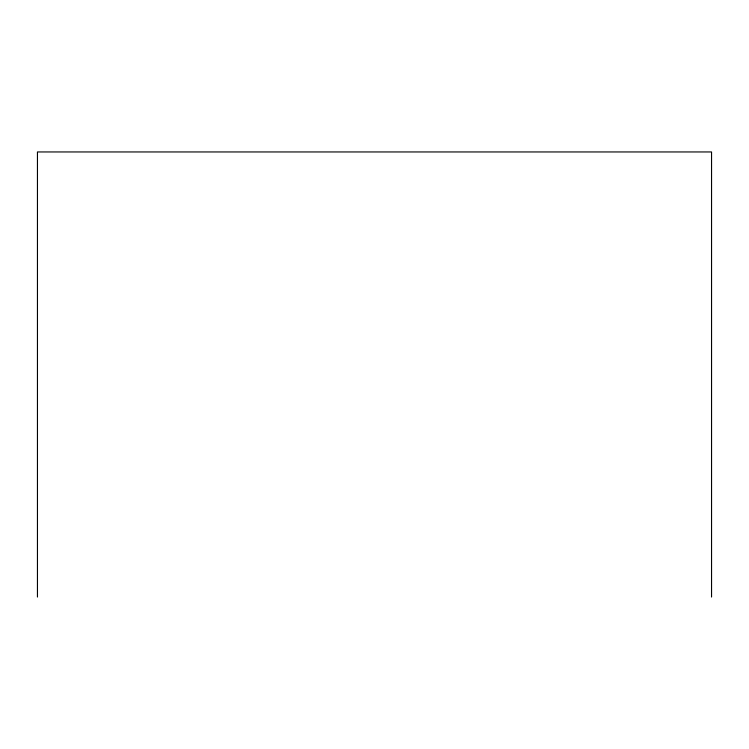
<?xml version="1.0" encoding="UTF-8"?>
<svg xmlns="http://www.w3.org/2000/svg" width="749" height="749" viewBox="0 0 749 749"><rect width="100%" height="100%" fill="white"/><g stroke="black" fill="none" stroke-linecap="round" stroke-linejoin="round"><path stroke-width="1.12" d="M711.55 597.047L711.55 151.953L37.45 151.953L37.45 597.047"/></g></svg>
